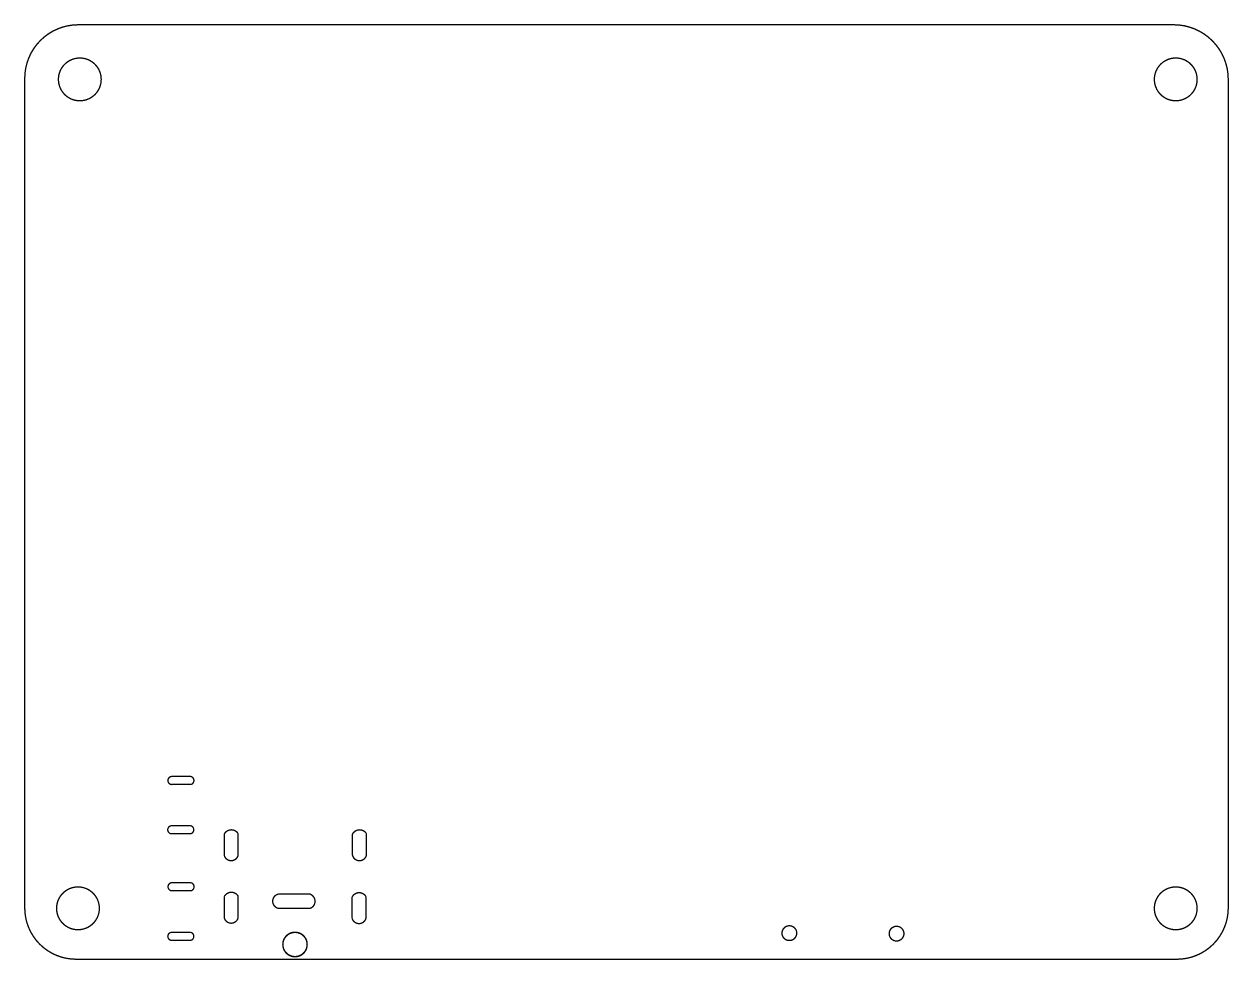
# Model space of a CAD drawing. Header units: millimetres. Extents: x -86.1 to 4, y -65.9 to 4.1.
import ezdxf

# ---------------------------------------------------------------- set-up
doc = ezdxf.new("R2010")
doc.units = ezdxf.units.MM
doc.header["$MEASUREMENT"] = 0
doc.layers.add('Board-Outline-Layer', color=7, linetype='Continuous', true_color=0xff00ff)

msp = doc.modelspace()

# ---------------------------------------------------------------- linework, layer by layer
at = {"layer": 'Board-Outline-Layer', "const_width": 0.1}
for points in [[(-82.095, 4.085, 0.414), (-86.096, 0.085)], [(3.926, 0.011, 0.414), (-0.148, 4.085)], [(-75.121, -52.138, 0.923), (-75.096, -52.745)], [(-73.65, -52.737, 0.717), (-73.669, -52.138)], [(-75.131, -55.821, 0.923), (-75.106, -56.428)], [(-73.66, -56.42, 0.717), (-73.679, -55.821)], [(-70.133, -56.415, 0.58), (-71.173, -56.445)], [(-60.539, -56.415, 0.58), (-61.579, -56.445)], [(-71.178, -58.002, 0.827), (-70.133, -58.012)], [(-61.585, -58.002, 0.827), (-60.539, -58.012)], [(-75.11, -60.081, 0.923), (-75.085, -60.688)], [(-73.639, -60.68, 0.717), (-73.658, -60.081)], [(-70.133, -61.087, 0.58), (-71.173, -61.117)], [(-67.088, -60.924, 0.835), (-67.105, -62.009)], [(-64.76, -62.008, 0.739), (-64.808, -60.924)], [(-60.57, -61.119, 0.58), (-61.61, -61.149)], [(-86.096, -61.976, 0.414), (-82.264, -65.807)], [(0.095, -65.807, 0.414), (3.926, -61.976)], [(-71.178, -62.675, 0.827), (-70.133, -62.685)], [(-61.616, -62.706, 0.827), (-60.57, -62.716)], [(-75.126, -63.795, 0.923), (-75.101, -64.403)], [(-73.655, -64.394, 0.717), (-73.674, -63.795)]]:
    msp.add_lwpolyline(points, format="xyb", dxfattribs=at)
for points in [[(-82.095, 4.085), (-0.148, 4.085)], [(-86.096, -61.976), (-86.096, 0.085)], [(3.926, -61.976), (3.926, 0.011)], [(-75.121, -52.138), (-73.669, -52.138)], [(-75.115, -52.737), (-73.65, -52.737)], [(-75.131, -55.821), (-73.679, -55.821)], [(-75.126, -56.42), (-73.66, -56.42)], [(-71.178, -58.002), (-71.178, -56.452)], [(-70.133, -58.012), (-70.133, -56.415)], [(-61.585, -58.002), (-61.585, -56.452)], [(-60.539, -58.012), (-60.539, -56.415)], [(-75.11, -60.081), (-73.658, -60.081)], [(-75.105, -60.68), (-73.639, -60.68)], [(-71.178, -62.675), (-71.178, -61.124)], [(-70.133, -62.685), (-70.133, -61.087)], [(-67.088, -60.924), (-64.808, -60.924)], [(-61.616, -62.706), (-61.616, -61.156)], [(-60.57, -62.716), (-60.57, -61.119)], [(-67.109, -62.008), (-64.76, -62.008)], [(-75.126, -63.795), (-73.674, -63.795)], [(-75.121, -64.394), (-73.655, -64.394)], [(-82.264, -65.807), (-74.105, -65.807)], [(-79.555, -65.807), (0.095, -65.807)]]:
    msp.add_lwpolyline(points, dxfattribs=at)
for points in [[(-83.578, 0, 1), (-80.378, 0, 1)], [(-1.6, 0, 1), (1.6, 0, 1)], [(-83.716, -62, 1), (-80.516, -62, 1)], [(-1.6, -62, 1), (1.6, -62, 1)], [(-66.792, -64.696, 1), (-64.971, -64.696, 1)], [(-66.792, -64.712, 1), (-64.971, -64.712, 1)], [(-29.455, -63.855, 1), (-28.352, -63.855, 1)], [(-21.435, -63.894, 1), (-20.332, -63.894, 1)]]:
    msp.add_lwpolyline(points, format="xyb", close=True, dxfattribs=at)

doc.saveas('drawing.dxf')
